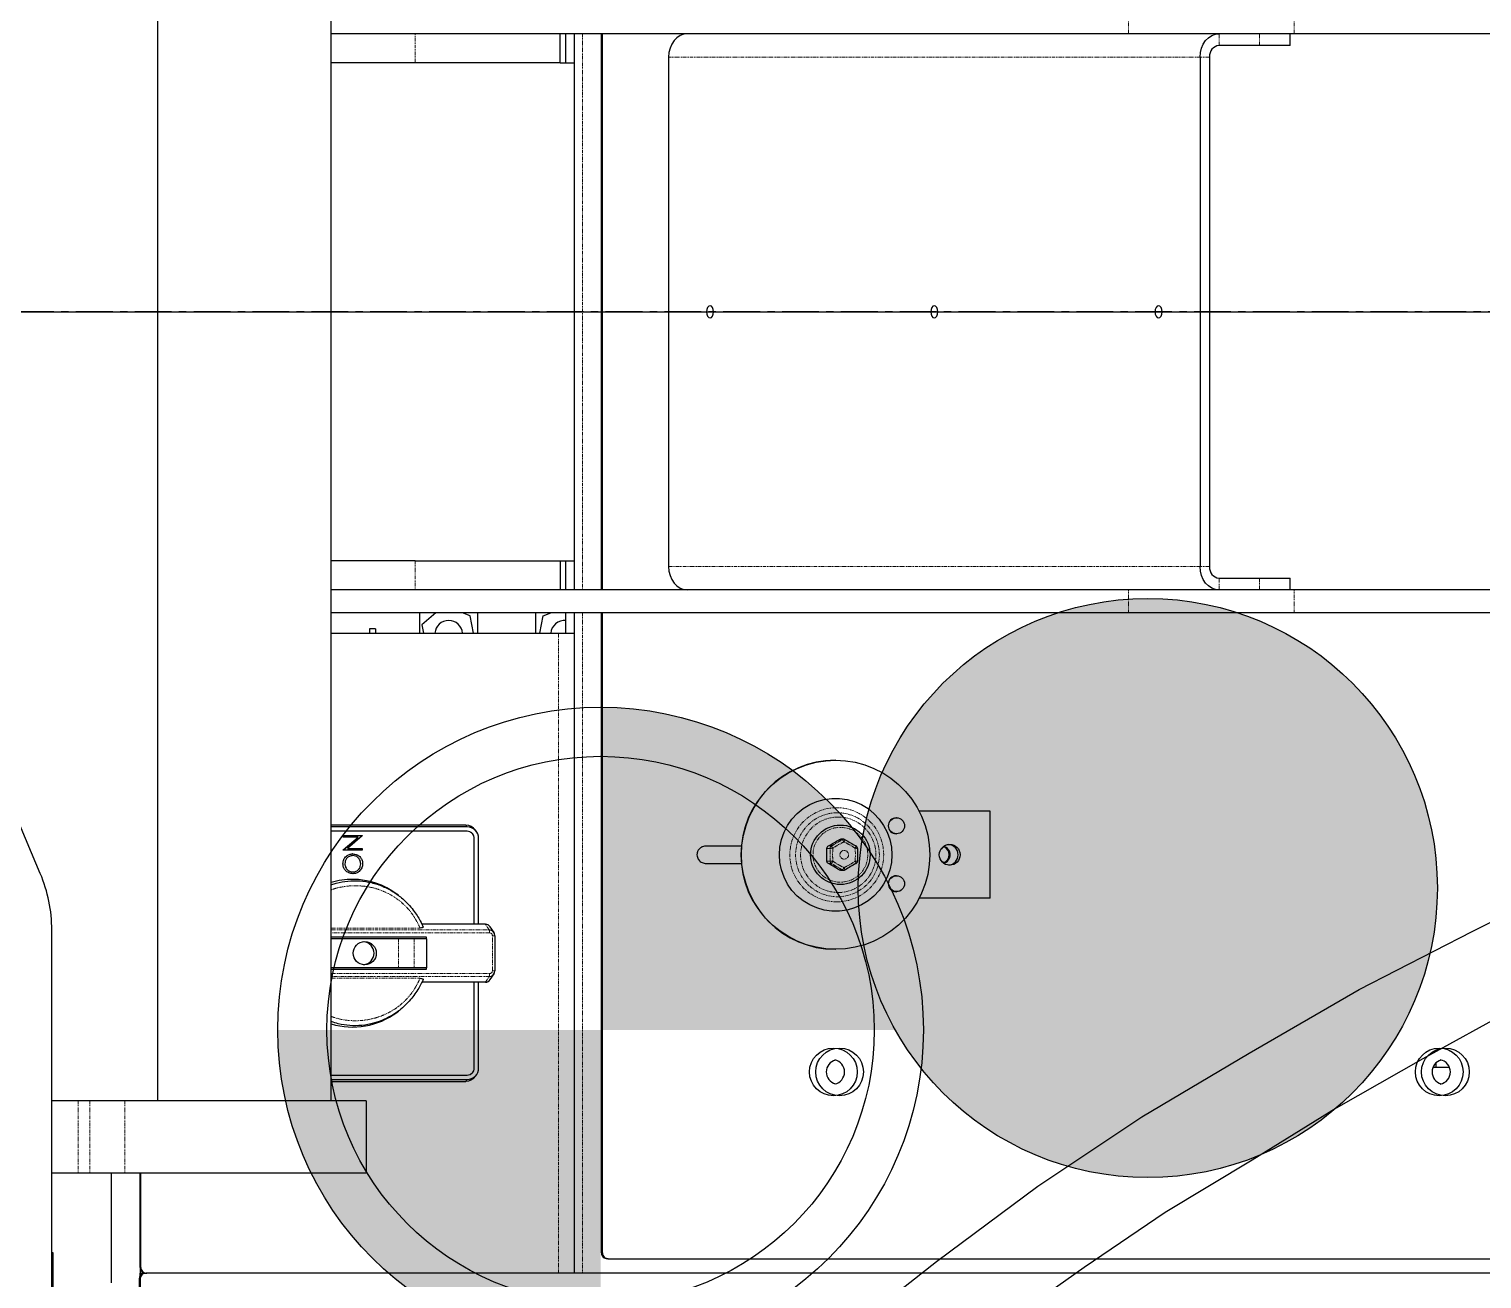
# Model space of a CAD drawing. Header units: millimetres. Extents: x -18594 to 273470, y -238787 to 48452.
# Drawn here: x 173845 to 174346, y -30452 to -30020 of the extents above; entities that cross this region are included whole.
import ezdxf

# ---------------------------------------------------------------- set-up
doc = ezdxf.new("R2010")
doc.units = ezdxf.units.MM
doc.linetypes.add('Xref AGV layout$0$CENTERX2', pattern=[20.32, 12.7, -2.54, 2.54, -2.54])
doc.linetypes.add('Xref AGV layout$0$PHANTOM', pattern=[2.5, 1.25, -0.25, 0.25, -0.25, 0.25, -0.25])
doc.layers.add('AM_BOR', color=4, linetype='Continuous', lineweight=25)
doc.layers.add('Xref AGV layout$0$ANNOTATION', color=5, linetype='Continuous')
for name, color, linetype, true_color in [('Xref AGV layout$0$Ndc8_F_ExtraFast', 5, 'Continuous', 0x0000ff), ('Xref AGV layout$0$Ndc8_F_TurnRightModerate', 5, 'Continuous', 0x0000ff), ('Xref AGV layout$0$Ndc8_Point', 7, 'Continuous', 0x000080), ('Xref AGV layout$0$Ndc8_R_TurnLeftModerate', 1, 'Continuous', 0xff0000)]:
    doc.layers.add(name, color=color, linetype=linetype, true_color=true_color)

# ---------------------------------------------------------------- blocks, each defined once
blk = doc.blocks.new('Xref AGV layout$0$SW_DOWELSYMBOL_0')
at = {"linetype": 'Continuous', "lineweight": 18}
h = blk.add_hatch(color=0, dxfattribs=at)
edge = h.paths.add_edge_path(flags=0)
edge.add_arc((0, 0), 111.46, 0, 90)
edge.add_line((0, 111.46), (0, 0))
edge.add_line((0, 0), (111.46, 0))
h = blk.add_hatch(color=0, dxfattribs=at)
edge = h.paths.add_edge_path(flags=0)
edge.add_arc((0, 0), 111.46, 180, 270)
edge.add_line((0, -111.46), (0, 0))
edge.add_line((0, 0), (-111.46, 0))
at = {"layer": 'Xref AGV layout$0$ANNOTATION', "color": 0}
blk.add_circle((0, 0), 111.46, dxfattribs=at)
blk = doc.blocks.new('Xref AGV layout$0$A$C6D3E55E3')
at = {"color": 7, "linetype": 'Continuous', "lineweight": 25}
for p, q in [((2153.25, 1394.32), (2153.25, 849.32)), ((2213.25, 849.32), (2213.25, 1394.32)), ((2488.52, 1217.82), (2213.25, 1217.82)), ((2292.25, 1207.82), (2292.25, 1217.82)), ((2294.25, 1207.82), (2294.25, 1217.82)), ((2297.25, 1207.82), (2297.25, 1217.82)), ((2306.57, 1025.82), (2306.57, 1217.82)), ((2306.92, 1025.82), (2306.92, 1217.82)), ((2545.78, 1217.82), (2488.52, 1217.82)), ((2544.4, 1213.82), (2544.4, 1217.82)), ((3102.12, 1217.82), (2545.78, 1217.82)), ((2329.72, 1209.82), (2329.72, 1033.82)), ((2513.27, 1209.82), (2513.27, 1033.82)), ((2516.54, 1209.82), (2516.54, 1033.82)), ((2533.74, 1213.82), (2519.82, 1213.82)), ((2544.4, 1213.82), (2533.74, 1213.82)), ((2242.25, 1207.82), (2213.25, 1207.82)), ((2292.25, 1207.82), (2242.25, 1207.82)), ((2292.25, 1207.82), (2297.25, 1207.82)), ((2297.25, 1035.82), (2297.25, 1207.82)), ((2242.25, 1035.82), (2213.25, 1035.82)), ((2242.25, 1035.82), (2292.25, 1035.82)), ((2292.25, 1035.82), (2297.25, 1035.82)), ((2292.25, 1035.82), (2292.25, 1025.82)), ((2294.25, 1025.82), (2294.25, 1035.82)), ((2297.25, 1025.82), (2297.25, 1035.82)), ((2519.82, 1029.82), (2533.74, 1029.82)), ((2533.74, 1029.82), (2544.4, 1029.82)), ((2544.4, 1025.82), (2544.4, 1029.82)), ((2488.52, 1025.82), (2213.25, 1025.82)), ((2545.78, 1025.82), (2488.52, 1025.82)), ((3102.12, 1025.82), (2545.78, 1025.82)), ((2488.52, 1017.82), (2213.25, 1017.82)), ((2243.81, 1010.82), (2243.81, 1017.82)), ((2249.32, 1017.82), (2244.55, 1013.7)), ((2244.55, 1013.7), (2245.1, 1010.82)), ((2261.25, 1016.88), (2258.54, 1017.82)), ((2262.4, 1010.82), (2261.25, 1016.88)), ((2263.81, 1010.82), (2263.81, 1017.82)), ((2283.81, 1017.82), (2283.81, 1010.82)), ((2285.23, 1010.82), (2286.38, 1016.88)), ((2286.38, 1016.88), (2289.08, 1017.82)), ((2294.25, 1010.82), (2294.25, 1017.82)), ((2297.25, 1010.82), (2297.25, 1017.82)), ((2306.57, 796.82), (2306.57, 1017.82)), ((2306.92, 796.82), (2306.92, 1017.82)), ((2545.78, 1017.82), (2488.52, 1017.82)), ((3102.12, 1017.82), (2545.78, 1017.82)), ((2213.25, 1010.82), (2291.77, 1010.82)), ((2226.51, 1012.34), (2226.51, 1010.82)), ((2228.51, 1012.34), (2226.51, 1012.34)), ((2228.51, 1012.34), (2228.51, 1010.82)), ((2291.77, 1010.82), (2297.25, 1010.82)), ((2297.25, 789.82), (2297.25, 1010.82)), ((2112.77, 927.84), (2090.72, 979.79)), ((2387.4, 966.97), (2387.26, 966.97)), ((2440.75, 949.32), (2416.29, 949.32)), ((2440.75, 919.32), (2440.75, 949.32)), ((2259.74, 944.57), (2213.25, 944.57)), ((2260.16, 943.94), (2213.25, 943.94)), ((2408.45, 947.07), (2408.32, 947.07)), ((2260.16, 942.44), (2213.25, 942.44)), ((2217.41, 940.37), (2217.41, 940.96)), ((2217.45, 940.96), (2217.41, 940.96)), ((2217.41, 936.08), (2222.5, 940.37)), ((2217.45, 940.37), (2217.41, 940.37)), ((2217.45, 940.37), (2217.45, 940.96)), ((2217.45, 940.96), (2223.92, 940.96)), ((2217.45, 936.08), (2222.55, 940.37)), ((2222.55, 940.37), (2217.45, 940.37)), ((2223.92, 940.82), (2218.84, 936.54)), ((2223.92, 940.96), (2223.92, 940.82)), ((2262.6, 910.34), (2262.6, 939.95)), ((2262.65, 910.34), (2262.65, 939.95)), ((2263.47, 942.17), (2263.05, 942.8)), ((2264.14, 910.34), (2264.14, 939.95)), ((2390.21, 939.65), (2389.13, 939.65)), ((2408.32, 941.57), (2408.45, 941.57)), ((2217.45, 936.08), (2217.41, 936.08)), ((2217.41, 935.96), (2217.41, 936.08)), ((2217.45, 935.96), (2217.41, 935.96)), ((2217.45, 935.96), (2217.45, 936.08)), ((2223.92, 935.96), (2217.45, 935.96)), ((2218.84, 936.54), (2223.92, 936.54)), ((2220.68, 934.62), (2220.64, 934.62)), ((2223.92, 936.54), (2223.92, 935.96)), ((2394.45, 937.35), (2394.44, 937.35)), ((2394.95, 936.49), (2394.94, 936.49)), ((2217.28, 931.16), (2217.24, 931.16)), ((2223.43, 931.19), (2223.38, 931.19)), ((2389.13, 928.99), (2390.21, 928.99)), ((2394.44, 931.29), (2394.45, 931.29)), ((2394.94, 932.16), (2394.95, 932.15)), ((2220.71, 927.79), (2220.67, 927.79)), ((2408.45, 927.07), (2408.32, 927.07)), ((2236.42, 920.32), (2235.86, 920.74)), ((2408.32, 921.57), (2408.45, 921.57)), ((2440.75, 919.32), (2416.29, 919.32)), ((2116.75, 771.82), (2116.75, 908.3)), ((2266.49, 910.34), (2244.52, 910.34)), ((2269.45, 907.49), (2268.14, 909.45)), ((2246.13, 905.82), (2213.25, 905.82)), ((2236.47, 905.32), (2213.25, 905.32)), ((2241.9, 905.32), (2236.47, 905.32)), ((2246.13, 905.32), (2241.9, 905.32)), ((2246.13, 905.32), (2246.13, 905.82)), ((2246.13, 905.32), (2246.13, 895.32)), ((2269.79, 894.27), (2269.79, 906.37)), ((2387.26, 901.67), (2387.4, 901.67)), ((2236.47, 895.32), (2213.25, 895.32)), ((2213.25, 894.82), (2246.13, 894.82)), ((2241.9, 895.32), (2236.47, 895.32)), ((2246.13, 895.32), (2241.9, 895.32)), ((2246.13, 894.82), (2246.13, 895.32)), ((2268.14, 891.19), (2269.45, 893.16)), ((2266.49, 890.3), (2244.54, 890.3)), ((2262.6, 860.7), (2262.6, 890.3)), ((2262.65, 860.7), (2262.65, 890.3)), ((2264.14, 860.7), (2264.14, 890.3)), ((2235.86, 879.9), (2236.42, 880.33)), ((2213.25, 858.2), (2260.16, 858.2)), ((2263.05, 857.84), (2263.47, 858.47)), ((2599.43, 860.82), (2593.63, 860.82)), ((2594.65, 862.38), (2594.65, 860.82)), ((2213.25, 856.7), (2260.16, 856.7)), ((2213.25, 856.07), (2259.74, 856.07)), ((2125.82, 849.32), (2116.75, 849.32)), ((2129.83, 849.32), (2125.82, 849.32)), ((2142.02, 849.32), (2129.83, 849.32)), ((2225.25, 849.32), (2142.02, 849.32)), ((2225.25, 849.32), (2225.25, 824.32)), ((2125.82, 824.32), (2116.75, 824.32)), ((2129.83, 824.32), (2125.82, 824.32)), ((2142.02, 824.32), (2129.83, 824.32)), ((2137.25, 824.32), (2137.25, 786.47)), ((2225.25, 824.32), (2142.02, 824.32)), ((2147.25, 791.82), (2147.25, 824.32)), ((2147.51, 791.82), (2147.51, 824.32)), ((2117.25, 796.82), (2116.75, 796.82)), ((2117.25, 776.82), (2117.25, 796.82)), ((2308.91, 794.82), (2308.56, 794.82)), ((2308.91, 794.82), (3140.91, 794.82)), ((2146.9, 787.82), (2146.9, 764.22)), ((2147.25, 791.82), (2147.25, 789.82)), ((2147.25, 789.82), (2148.92, 789.82)), ((2147.25, 788.95), (2147.25, 789.82)), ((2147.25, 787.82), (2147.25, 764.22)), ((2148.92, 789.82), (2149.24, 789.82)), ((3140.26, 789.82), (2149.24, 789.82)), ((2291.77, 789.82), (2149.5, 789.82))]:
    blk.add_line(p, q, dxfattribs=at)
at = {"color": 8, "linetype": 'Xref AGV layout$0$PHANTOM', "lineweight": 18}
for p, q in [((2488.52, 1217.82), (2488.52, 1225.82)), ((2545.78, 1217.82), (2545.78, 1225.82)), ((2242.25, 1207.82), (2242.25, 1217.82)), ((2299.99, 1217.82), (2299.99, 1025.82)), ((2519.82, 1213.82), (2519.82, 1217.82)), ((2533.74, 1213.82), (2533.74, 1217.82)), ((2513.27, 1209.82), (2329.72, 1209.82)), ((2516.54, 1209.82), (2513.27, 1209.82)), ((2242.25, 1035.82), (2242.25, 1025.82)), ((2329.72, 1033.82), (2513.27, 1033.82)), ((2516.54, 1033.82), (2513.27, 1033.82)), ((2519.82, 1029.82), (2519.82, 1025.82)), ((2533.74, 1025.82), (2533.74, 1029.82)), ((2488.52, 1017.82), (2488.52, 1025.82)), ((2545.78, 1017.82), (2545.78, 1025.82)), ((2299.99, 1017.82), (2299.99, 789.82)), ((2291.77, 1010.82), (2291.77, 789.82)), ((2260.16, 943.94), (2259.74, 944.57)), ((2262.6, 939.95), (2262.65, 939.95)), ((2389.71, 939.52), (2388.63, 939.52)), ((2385.48, 936.49), (2384.4, 936.49)), ((2384.9, 937.35), (2385.98, 937.35)), ((2384.4, 932.16), (2385.48, 932.16)), ((2385.98, 931.29), (2384.9, 931.29)), ((2388.63, 929.13), (2389.71, 929.13)), ((2213.25, 908.97), (2243.96, 908.97)), ((2213.25, 908.37), (2267.8, 908.37)), ((2267.8, 908.37), (2266.49, 910.34)), ((2267.88, 907.37), (2213.25, 907.37)), ((2236.47, 905.32), (2236.47, 895.32)), ((2241.9, 905.32), (2241.9, 895.32)), ((2268.88, 894.27), (2268.88, 906.37)), ((2268.88, 906.37), (2269.79, 906.37)), ((2213.25, 893.27), (2267.88, 893.27)), ((2268.88, 894.27), (2269.79, 894.27)), ((2267.8, 892.27), (2213.25, 892.27)), ((2213.25, 891.67), (2243.96, 891.67)), ((2266.49, 890.3), (2267.8, 892.27)), ((2262.6, 860.7), (2262.65, 860.7)), ((2259.74, 856.07), (2260.16, 856.7)), ((2125.82, 849.32), (2125.82, 824.32)), ((2129.83, 849.32), (2129.83, 824.32)), ((2142.02, 849.32), (2142.02, 824.32)), ((2306.57, 796.82), (2306.92, 796.82)), ((2147.25, 787.82), (2146.9, 787.82)), ((2147.25, 791.82), (2147.51, 791.82))]:
    blk.add_line(p, q, dxfattribs=at)
at = {"color": 7, "linetype": 'Continuous', "lineweight": 25, "flags": 128}
for points in [[(2336.27, 1217.82), (2335, 1217.67), (2333.77, 1217.21), (2332.63, 1216.47), (2331.64, 1215.48), (2330.83, 1214.27), (2330.22, 1212.88), (2329.85, 1211.38), (2329.72, 1209.82)], [(2513.27, 1209.82), (2513.39, 1211.38), (2513.76, 1212.88), (2514.37, 1214.27), (2515.18, 1215.48), (2516.18, 1216.47), (2517.31, 1217.21), (2518.54, 1217.67), (2519.82, 1217.82)], [(2344.06, 1123.92), (2343.6, 1123.76), (2343.21, 1123.31), (2342.95, 1122.63), (2342.86, 1121.82), (2342.95, 1121.02), (2343.21, 1120.34), (2343.6, 1119.88), (2344.06, 1119.72), (2344.52, 1119.88), (2344.91, 1120.34), (2345.17, 1121.02), (2345.26, 1121.82), (2345.17, 1122.63), (2344.91, 1123.31), (2344.52, 1123.76), (2344.06, 1123.92)], [(2421.49, 1123.92), (2421.03, 1123.76), (2420.64, 1123.31), (2420.38, 1122.63), (2420.29, 1121.82), (2420.38, 1121.02), (2420.64, 1120.34), (2421.03, 1119.88), (2421.49, 1119.72), (2421.95, 1119.88), (2422.34, 1120.34), (2422.61, 1121.02), (2422.7, 1121.82), (2422.61, 1122.63), (2422.34, 1123.31), (2421.95, 1123.76), (2421.49, 1123.92)], [(2498.93, 1123.92), (2498.46, 1123.76), (2498.07, 1123.31), (2497.81, 1122.63), (2497.72, 1121.82), (2497.81, 1121.02), (2498.07, 1120.34), (2498.46, 1119.88), (2498.93, 1119.72), (2499.39, 1119.88), (2499.78, 1120.34), (2500.04, 1121.02), (2500.13, 1121.82), (2500.04, 1122.63), (2499.78, 1123.31), (2499.39, 1123.76), (2498.93, 1123.92)], [(2329.72, 1033.82), (2329.85, 1032.26), (2330.22, 1030.76), (2330.83, 1029.38), (2331.64, 1028.17), (2332.63, 1027.17), (2333.77, 1026.43), (2335, 1025.98), (2336.27, 1025.82)], [(2519.82, 1025.82), (2518.54, 1025.98), (2517.31, 1026.43), (2516.18, 1027.17), (2515.18, 1028.17), (2514.37, 1029.38), (2513.76, 1030.76), (2513.39, 1032.26), (2513.27, 1033.82)], [(2419.93, 934.32), (2419.75, 930.91), (2419.22, 927.53), (2418.34, 924.23), (2417.12, 921.04), (2415.57, 918), (2413.72, 915.13), (2411.57, 912.47), (2409.17, 910.06), (2406.52, 907.91), (2403.67, 906.05), (2400.63, 904.49), (2397.45, 903.27), (2394.17, 902.39), (2390.8, 901.85), (2387.4, 901.67), (2384, 901.85), (2380.64, 902.39), (2377.35, 903.27), (2374.17, 904.49), (2371.14, 906.05), (2368.29, 907.91), (2365.64, 910.06), (2363.23, 912.47), (2361.09, 915.13), (2359.24, 918), (2357.69, 921.04), (2356.47, 924.23), (2355.59, 927.53), (2355.06, 930.91), (2354.88, 934.32), (2355.06, 937.73), (2355.59, 941.11), (2356.47, 944.41), (2357.69, 947.6), (2359.24, 950.65), (2361.09, 953.51), (2363.23, 956.17), (2365.64, 958.59), (2368.29, 960.74), (2371.14, 962.6), (2374.17, 964.15), (2377.35, 965.37), (2380.64, 966.26), (2384, 966.79), (2387.4, 966.97), (2390.8, 966.79), (2394.17, 966.26), (2397.45, 965.37), (2400.63, 964.15), (2403.67, 962.6), (2406.52, 960.74), (2409.17, 958.59), (2411.57, 956.17), (2413.72, 953.51), (2415.57, 950.65), (2417.12, 947.6), (2418.34, 944.41), (2419.22, 941.11), (2419.75, 937.73), (2419.93, 934.32)], [(2406.83, 934.32), (2406.65, 931.67), (2406.11, 929.06), (2405.22, 926.55), (2404, 924.19), (2402.47, 922.02), (2400.66, 920.07), (2398.61, 918.39), (2396.34, 917.01), (2393.91, 915.95), (2391.36, 915.23), (2388.73, 914.87), (2386.08, 914.87), (2383.45, 915.23), (2380.9, 915.95), (2378.47, 917.01), (2376.2, 918.39), (2374.14, 920.07), (2372.33, 922.02), (2370.81, 924.19), (2369.59, 926.55), (2368.7, 929.06), (2368.16, 931.67), (2367.98, 934.32), (2368.16, 936.98), (2368.7, 939.58), (2369.59, 942.09), (2370.81, 944.45), (2372.33, 946.63), (2374.14, 948.57), (2376.2, 950.25), (2378.47, 951.64), (2380.9, 952.7), (2383.45, 953.41), (2386.08, 953.78), (2388.73, 953.78), (2391.36, 953.41), (2393.91, 952.7), (2396.34, 951.64), (2398.61, 950.25), (2400.66, 948.57), (2402.47, 946.63), (2404, 944.45), (2405.22, 942.09), (2406.11, 939.58), (2406.65, 936.98), (2406.83, 934.32)], [(2384.9, 937.35), (2385.37, 937.62), (2385.84, 937.89), (2386.3, 938.17), (2386.77, 938.44), (2387.24, 938.71), (2387.7, 938.98), (2388.17, 939.25), (2388.63, 939.52)], [(2384.4, 932.16), (2384.4, 932.7), (2384.4, 933.24), (2384.4, 933.78), (2384.4, 934.32), (2384.4, 934.86), (2384.4, 935.4), (2384.4, 935.95), (2384.4, 936.49)], [(2388.63, 929.13), (2388.17, 929.4), (2387.7, 929.67), (2387.24, 929.94), (2386.77, 930.21), (2386.3, 930.48), (2385.84, 930.75), (2385.37, 931.02), (2384.9, 931.29)]]:
    blk.add_lwpolyline(points, dxfattribs=at)
at = {"color": 7, "linetype": 'Continuous', "lineweight": 25}
for centre, radius in [((2389.05, 934.32), 10.27), ((2408.46, 944.33), 2.75), ((2426.81, 934.32), 3.6), ((2408.46, 924.33), 2.75), ((2224.82, 900.33), 3.99), ((2386.63, 859.32), 8.24), ((2388.77, 859.32), 8.24), ((2595.84, 859.32), 8.24), ((2597.96, 859.32), 8.24)]:
    blk.add_circle(centre, radius, dxfattribs=at)
at = {"color": 8, "linetype": 'Xref AGV layout$0$PHANTOM', "lineweight": 18}
for centre, radius in [((2389.06, 934.32), 9.46), ((2390.39, 934.32), 1.5)]:
    blk.add_circle(centre, radius, dxfattribs=at)
at = {"color": 7, "linetype": 'Continuous', "lineweight": 25}
for centre, radius, start, end in [((2520.22, 1210.15), 3.69, 96.2438, 185.1112), ((2520.22, 1033.49), 3.69, 174.8888, 263.7562), ((2253.81, 1010.47), 4.77, 4.2388, 175.7612), ((2293.81, 1010.47), 4.77, 84.7817, 175.7612), ((2387.36, 934.32), 32.65, 90.1707, 269.8293), ((2408.33, 944.33), 2.74, 90.0999, 180.12), ((2408.33, 944.32), 2.74, 179.862, 269.9177), ((2390.21, 938.65), 1, 60.07, 90), ((2393.95, 936.49), 1, 0.3307, 59.7374), ((2426.11, 934.33), 2.99, 111.0754, 145.3924), ((2423.96, 934.32), 3, 284.1422, 75.8578), ((2423.61, 934.32), 3, 294.6707, 65.3293), ((2426.09, 934.32), 3.6, 275.7609, 84.2391), ((2390.21, 929.99), 1, 270, 299.93), ((2393.95, 932.16), 1, 300.2626, 359.6693), ((2426.11, 934.31), 2.99, 214.6076, 248.9246), ((2066.75, 908.3), 50, 0, 23), ((2220.64, 900.51), 25.32, 90.0016, 106.9853), ((2220.64, 900.48), 25.34, 53.0817, 89.9872), ((2408.33, 924.33), 2.74, 90.1001, 180.1199), ((2408.33, 924.32), 2.74, 179.8609, 269.9189), ((2224.03, 900.32), 4, 275.8109, 84.1891), ((2220.64, 900.15), 25.33, 253.0231, 306.9282), ((2388.41, 859.33), 4.25, 104.7048, 180.0786), ((2386.25, 859.32), 4.25, 282.1326, 77.8674), ((2597.6, 859.33), 4.25, 104.6571, 180.0794), ((2595.45, 859.32), 4.25, 279.9845, 80.0155), ((2388.41, 859.32), 4.25, 179.9067, 255.3099), ((2597.6, 859.32), 4.25, 179.907, 255.3561), ((2308.56, 796.82), 2, 179.8902, 269.8912), ((2308.91, 796.82), 2, 179.8902, 269.8912), ((2148.9, 787.83), 2, 90.1103, 180.1082), ((2149.24, 791.82), 2, 179.8909, 269.8914), ((2149.24, 787.83), 2, 90.1103, 180.1082), ((2149.51, 791.82), 2, 179.8909, 269.8914)]:
    blk.add_arc(centre, radius, start, end, dxfattribs=at)
at = {"color": 8, "linetype": 'Xref AGV layout$0$PHANTOM', "lineweight": 18}
for centre, radius, start, end in [((2387.85, 934.32), 16.26, 90.1731, 269.8269), ((2388.1, 934.32), 14.51, 90.1773, 269.8227), ((2387.75, 934.32), 16.26, 270.1731, 89.8269), ((2388.01, 934.32), 14.51, 270.1773, 89.8227), ((2388.36, 934.32), 13.04, 90.1723, 269.8277), ((2388.28, 934.32), 13.04, 270.1723, 89.8277), ((2390.21, 938.66), 0.993, 90.0074, 120.1038), ((2388.56, 938), 1.9, 24.1963, 52.8021), ((2373.91, 948.45), 19.02, 329.4757, 332.0162), ((2386.48, 936.49), 1, 120.1503, 180.0398), ((2386.27, 932.03), 4.53, 87.6912, 100.0206), ((2364.67, 924.25), 25.01, 29.4582, 31.5871), ((2392.97, 937.46), 1.48, 322.3553, 355.9057), ((2394.35, 933.88), 2.68, 77.113, 94.3671), ((2386.27, 936.62), 4.53, 259.9794, 272.3088), ((2386.48, 932.16), 1, 179.9602, 239.8497), ((2364.67, 944.39), 25.01, 328.4129, 330.5418), ((2388.56, 930.64), 1.9, 307.1979, 335.8037), ((2390.21, 929.99), 0.993, 239.8962, 269.9926), ((2373.91, 920.2), 19.02, 27.9838, 30.5243), ((2394.35, 934.76), 2.68, 265.6329, 282.887), ((2392.97, 931.19), 1.48, 4.0943, 37.6447), ((2264.59, 907.6), 3.3, 355.9856, 13.4701), ((2264.59, 893.04), 3.3, 346.53, 4.0145)]:
    blk.add_arc(centre, radius, start, end, dxfattribs=at)
at = {"color": 7, "linetype": 'Continuous', "lineweight": 25}
for centre, major_axis, ratio, start_param, end_param in [((2259.73, 940.57), (1.23, 3.81), 0.995317, 5.614287, 6.593311), ((2260.15, 939.94), (1.23, 3.81), 0.995317, 5.025254, 6.593311), ((2266.48, 908.34), (0.61, 1.91), 0.995317, 5.614287, 6.593311), ((2267.79, 906.37), (0.94, 1.76), 0.997256, 5.203546, 6.771604), ((2267.79, 894.27), (-0.94, 1.76), 0.997256, 2.653174, 4.221232), ((2266.48, 892.31), (-0.61, 1.91), 0.995317, 2.831466, 3.810491), ((2260.15, 860.71), (-1.23, 3.81), 0.995317, 2.831466, 4.399524), ((2259.73, 860.08), (-1.23, 3.81), 0.995317, 2.831466, 3.810491)]:
    blk.add_ellipse(centre, major_axis=major_axis, ratio=ratio, start_param=start_param, end_param=end_param, dxfattribs=at)
at = {"color": 8, "linetype": 'Xref AGV layout$0$PHANTOM', "lineweight": 18}
for centre, major_axis, start_param, end_param in [((2267.88, 906.37), (0.307, 0.954), 5.025254, 6.593311), ((2267.88, 894.27), (-0.307, 0.954), 2.831466, 4.399524)]:
    blk.add_ellipse(centre, major_axis=major_axis, ratio=0.995317, start_param=start_param, end_param=end_param, dxfattribs=at)
at = {"color": 7, "linetype": 'Continuous', "lineweight": 25}
for points, knots in [([(2262.6, 939.95), (2262.57, 940.28), (2262.49, 940.93), (2261.92, 941.75), (2261.1, 942.33), (2260.44, 942.41), (2260.12, 942.44)], [0, 0, 0, 0, 0.250001, 0.499769, 0.749434, 1, 1, 1, 1]), ([(2262.65, 939.95), (2262.61, 940.28), (2262.54, 940.93), (2261.96, 941.75), (2261.14, 942.33), (2260.49, 942.41), (2260.16, 942.44)], [0, 0, 0, 0, 0.250001, 0.499771, 0.749437, 1, 1, 1, 1]), ([(2388.63, 939.52), (2388.74, 939.57), (2388.89, 939.65), (2389.07, 939.64), (2389.13, 939.64)], [0, 0, 0, 0, 0.642703, 1, 1, 1, 1]), ([(2390.71, 939.52), (2391.34, 939.16), (2392.59, 938.44), (2393.83, 937.71), (2394.44, 937.35)], [0, 0, 0, 0, 0.500001, 1, 1, 1, 1]), ([(2217.28, 931.16), (2217.34, 931.67), (2217.44, 932.69), (2218.36, 933.83), (2219.49, 934.52), (2220.29, 934.59), (2220.68, 934.62)], [0, 0, 0, 0, 0.279767, 0.55936, 0.779572, 1, 1, 1, 1]), ([(2220.68, 934.04), (2220.27, 933.99), (2219.45, 933.89), (2218.56, 933.1), (2218.04, 932.16), (2217.98, 931.52), (2217.95, 931.19)], [0, 0, 0, 0, 0.2794677, 0.558869, 0.7795175, 1, 1, 1, 1]), ([(2220.68, 934.62), (2221.19, 934.56), (2222.19, 934.45), (2223.31, 933.52), (2223.99, 932.4), (2224.06, 931.61), (2224.09, 931.22)], [0, 0, 0, 0, 0.279632, 0.559342, 0.779598, 1, 1, 1, 1]), ([(2223.43, 931.19), (2223.38, 931.6), (2223.29, 932.43), (2222.58, 933.39), (2221.65, 933.95), (2221.01, 934.01), (2220.68, 934.04)], [0, 0, 0, 0, 0.279829, 0.559388, 0.779653, 1, 1, 1, 1]), ([(2342.68, 937.32), (2342.28, 937.29), (2341.49, 937.21), (2340.48, 936.59), (2339.93, 935.87), (2339.69, 935.28), (2339.53, 934.66), (2339.52, 933.93), (2339.76, 933.14), (2340.12, 932.51), (2340.65, 931.98), (2341.3, 931.59), (2341.99, 931.36), (2342.46, 931.33), (2342.68, 931.32)], [0, 0, 0, 0, 0.132475, 0.26047, 0.367664, 0.409615, 0.449081, 0.556946, 0.624875, 0.699336, 0.777187, 0.85502, 0.929922, 1, 1, 1, 1]), ([(2355.04, 937.32), (2354.3, 937.32), (2352.49, 937.32), (2349.78, 937.32), (2347.08, 937.32), (2344.89, 937.32), (2343.36, 937.32), (2342.55, 937.32), (2342.63, 937.32), (2342.65, 937.32)], [0, 0, 0, 0, 0.125065, 0.30652, 0.47682, 0.637239, 0.789338, 0.935487, 1, 1, 1, 1]), ([(2384.4, 936.49), (2384.41, 936.6), (2384.43, 936.82), (2384.61, 937.14), (2384.8, 937.28), (2384.9, 937.35)], [0, 0, 0, 0, 0.321525, 0.643079, 1, 1, 1, 1]), ([(2220.71, 927.79), (2220.22, 927.85), (2219.22, 927.97), (2218.08, 928.86), (2217.4, 929.98), (2217.32, 930.77), (2217.28, 931.16)], [0, 0, 0, 0, 0.279731, 0.559327, 0.77968, 1, 1, 1, 1]), ([(2217.95, 931.19), (2218, 930.78), (2218.11, 929.96), (2218.83, 929.02), (2219.74, 928.46), (2220.39, 928.4), (2220.71, 928.37)], [0, 0, 0, 0, 0.279628, 0.559351, 0.779629, 1, 1, 1, 1]), ([(2224.09, 931.22), (2224.03, 930.71), (2223.92, 929.7), (2223.01, 928.58), (2221.9, 927.89), (2221.11, 927.82), (2220.71, 927.79)], [0, 0, 0, 0, 0.279663, 0.559354, 0.779636, 1, 1, 1, 1]), ([(2220.71, 928.37), (2221.12, 928.42), (2221.94, 928.52), (2222.82, 929.31), (2223.35, 930.23), (2223.4, 930.87), (2223.43, 931.19)], [0, 0, 0, 0, 0.279416, 0.559077, 0.779478, 1, 1, 1, 1]), ([(2342.65, 931.32), (2342.63, 931.32), (2342.55, 931.32), (2343.36, 931.32), (2344.89, 931.32), (2347.08, 931.32), (2349.78, 931.32), (2352.48, 931.32), (2354.29, 931.32), (2355.02, 931.32)], [0, 0, 0, 0, 0.064604, 0.210957, 0.36327, 0.523914, 0.694453, 0.876162, 1, 1, 1, 1]), ([(2384.9, 931.29), (2384.81, 931.36), (2384.63, 931.49), (2384.44, 931.8), (2384.41, 932.03), (2384.4, 932.16)], [0, 0, 0, 0, 0.321529, 0.643072, 1, 1, 1, 1]), ([(2389.13, 929.01), (2389.08, 929), (2388.91, 928.99), (2388.75, 929.07), (2388.63, 929.13)], [0, 0, 0, 0, 0.285733, 1, 1, 1, 1]), ([(2394.44, 931.29), (2393.83, 930.93), (2392.59, 930.21), (2391.34, 929.49), (2390.71, 929.13)], [0, 0, 0, 0, 0.499999, 1, 1, 1, 1]), ([(2213.25, 923.95), (2213.31, 923.98), (2213.87, 924.22), (2215.77, 924.73), (2218.98, 925.37), (2223.1, 925.42), (2227.2, 924.79), (2231.1, 923.51), (2234.75, 921.6), (2237.65, 919.43), (2239.91, 917.24), (2241.56, 915.26), (2242.92, 913.31), (2244.16, 911.17), (2244.71, 910.01), (2245.03, 909.32)], [0, 0, 0, 0, 0.005208, 0.044062, 0.141054, 0.240849, 0.337826, 0.437659, 0.532663, 0.63114, 0.697948, 0.766514, 0.831908, 0.899285, 1, 1, 1, 1]), ([(2245.03, 909.32), (2244.97, 909.25), (2244.87, 909.13), (2244.24, 909.02), (2243.97, 908.97), (2243.96, 908.97)], [0, 0, 0, 0, 0.580324, 0.996252, 1, 1, 1, 1]), ([(2245.03, 891.32), (2244.9, 891.04), (2244.55, 890.3), (2243.77, 888.76), (2242.58, 886.81), (2241.08, 884.77), (2239.34, 882.81), (2237.32, 880.97), (2235, 879.26), (2232.35, 877.76), (2229.9, 876.74), (2227.07, 875.88), (2223.82, 875.28), (2219.72, 875.24), (2216.12, 875.72), (2214.05, 876.47), (2213.25, 876.77)], [0, 0, 0, 0, 0.044359, 0.115126, 0.188461, 0.254595, 0.322662, 0.388456, 0.455691, 0.52997, 0.605759, 0.644576, 0.741475, 0.841175, 0.938059, 1, 1, 1, 1]), ([(2243.96, 891.67), (2243.97, 891.67), (2244.24, 891.62), (2244.87, 891.51), (2244.97, 891.39), (2245.03, 891.32)], [0, 0, 0, 0, 0.003748, 0.419676, 1, 1, 1, 1]), ([(2260.12, 858.2), (2260.44, 858.24), (2261.1, 858.31), (2261.92, 858.89), (2262.49, 859.71), (2262.57, 860.37), (2262.6, 860.7)], [0, 0, 0, 0, 0.249998, 0.499766, 0.749432, 1, 1, 1, 1]), ([(2260.16, 858.2), (2260.49, 858.24), (2261.14, 858.31), (2261.96, 858.89), (2262.54, 859.71), (2262.61, 860.37), (2262.65, 860.7)], [0, 0, 0, 0, 0.249998, 0.499765, 0.749431, 1, 1, 1, 1])]:
    blk.add_open_spline(points, degree=3, knots=knots, dxfattribs=at)
at = {"color": 8, "linetype": 'Xref AGV layout$0$PHANTOM', "lineweight": 18}
for points, knots in [([(2385.98, 937.35), (2386.6, 937.71), (2387.86, 938.44), (2389.09, 939.16), (2389.71, 939.52)], [0, 0, 0, 0, 0.499999, 1, 1, 1, 1]), ([(2390.3, 938.78), (2389.64, 938.45), (2388.32, 937.78), (2387.07, 936.96), (2386.45, 936.55)], [0, 0, 0, 0, 0.499999, 1, 1, 1, 1]), ([(2394.15, 936.55), (2393.53, 936.96), (2392.29, 937.78), (2390.96, 938.45), (2390.3, 938.78)], [0, 0, 0, 0, 0.500001, 1, 1, 1, 1]), ([(2389.71, 929.13), (2389.09, 929.49), (2387.86, 930.21), (2386.6, 930.93), (2385.98, 931.29)], [0, 0, 0, 0, 0.500001, 1, 1, 1, 1]), ([(2386.45, 932.09), (2387.07, 931.68), (2388.32, 930.87), (2389.64, 930.2), (2390.3, 929.86)], [0, 0, 0, 0, 0.500001, 1, 1, 1, 1]), ([(2390.3, 929.86), (2390.96, 930.2), (2392.29, 930.87), (2393.53, 931.68), (2394.15, 932.09)], [0, 0, 0, 0, 0.499999, 1, 1, 1, 1]), ([(2243.96, 908.97), (2243.96, 908.98), (2243.91, 909.04), (2243.78, 909.3), (2243.45, 910), (2242.96, 910.99), (2242.28, 912.22), (2241.34, 913.68), (2240.11, 915.3), (2238.58, 916.94), (2236.51, 918.75), (2233.83, 920.54), (2230.49, 922.11), (2226.9, 923.16), (2223.16, 923.68), (2219.37, 923.64), (2216.4, 923.14), (2214.36, 922.61), (2213.58, 922.3), (2213.25, 922.17)], [0, 0, 0, 0, 0.008047, 0.063573, 0.119083, 0.170847, 0.222593, 0.27665, 0.330703, 0.386074, 0.441493, 0.522531, 0.603725, 0.688219, 0.772754, 0.857652, 0.942538, 0.975825, 1, 1, 1, 1]), ([(2213.25, 878.47), (2214.23, 878.15), (2216.41, 877.42), (2219.96, 876.97), (2223.75, 877), (2226.74, 877.49), (2229.36, 878.2), (2231.61, 879.03), (2234.02, 880.26), (2236.18, 881.67), (2238.02, 883.18), (2239.64, 884.81), (2241, 886.48), (2242.1, 888.11), (2242.91, 889.56), (2243.47, 890.7), (2243.82, 891.44), (2243.92, 891.6), (2243.96, 891.67)], [0, 0, 0, 0, 0.070309, 0.155872, 0.239794, 0.325654, 0.358941, 0.422, 0.486144, 0.540731, 0.596451, 0.650372, 0.705958, 0.763773, 0.823823, 0.884087, 0.946415, 1, 1, 1, 1])]:
    blk.add_open_spline(points, degree=3, knots=knots, dxfattribs=at)
for points in [[(2385.48, 932.16), (2385.48, 932.88), (2385.49, 934.32), (2385.48, 935.77), (2385.48, 936.49)], [(2386.45, 936.55), (2386.41, 935.81), (2386.34, 934.32), (2386.41, 932.84), (2386.45, 932.09)], [(2394.15, 932.09), (2394.19, 932.84), (2394.28, 934.32), (2394.19, 935.81), (2394.15, 936.55)]]:
    blk.add_open_spline(points, degree=3, dxfattribs=at)
at = {"color": 7, "linetype": 'Continuous', "lineweight": 25}
blk.add_open_spline([(2394.94, 936.49), (2394.95, 935.77), (2394.95, 934.32), (2394.95, 932.88), (2394.94, 932.16)], degree=3, dxfattribs=at)
at = {"layer": 'Xref AGV layout$0$ANNOTATION', "linetype": 'Xref AGV layout$0$CENTERX2'}
blk.add_line((3438.28, 1121.82), (0, 1121.82), dxfattribs=at)
at = {"layer": 'Xref AGV layout$0$ANNOTATION', "color": 1}
blk.add_circle((2306.25, 873.82), 94.5, dxfattribs=at)
blk.add_blockref('Xref AGV layout$0$SW_DOWELSYMBOL_0', (2306.25, 873.82), dxfattribs=at)
blk = doc.blocks.new('Xref AGV layout$0$AGV single fwd')
at = {"rotation": 180}
blk.add_blockref('Xref AGV layout$0$A$C6D3E55E3', (37023.03, -236789.55), dxfattribs=at)
blk = doc.blocks.new('Xref AGV layout')
at = {"layer": 'Xref AGV layout$0$Ndc8_Point'}
h = blk.add_hatch(color=256, dxfattribs=at)
edge = h.paths.add_edge_path(flags=0)
edge.add_arc((174231, -30317), 100, 0, 360)
at = {"layer": 'Xref AGV layout$0$Ndc8_F_ExtraFast'}
blk.add_lwpolyline([(173382, -30118), (175782, -30118)], dxfattribs=at)
at = {"layer": 'Xref AGV layout$0$Ndc8_F_TurnRightModerate'}
blk.add_lwpolyline([(173913, -30730), (173934, -30694), (173956, -30658), (173980, -30624), (174006, -30591), (174006, -30591), (174033, -30559), (174062, -30529), (174093, -30500), (174125, -30472), (174158, -30446), (174193, -30420), (174229, -30396), (174266, -30374), (174304, -30352), (174343, -30332), (174383, -30312)], dxfattribs=at)
at = {"layer": 'Xref AGV layout$0$Ndc8_Point'}
blk.add_circle((174231, -30317), 100, dxfattribs=at)
at = {"layer": 'Xref AGV layout$0$Ndc8_R_TurnLeftModerate'}
blk.add_lwpolyline([(174357, -30359), (174326, -30376), (174296, -30393), (174267, -30411), (174267, -30411), (174237, -30429), (174209, -30448), (174181, -30468), (174153, -30489), (174127, -30511), (174100, -30533), (174075, -30556), (174051, -30580), (174027, -30605), (174004, -30631), (173983, -30657), (173962, -30685), (173942, -30713)], dxfattribs=at)
at = {"rotation": 180}
blk.add_blockref('Xref AGV layout$0$AGV single fwd', (208758.83, -268029.38), dxfattribs=at)

msp = doc.modelspace()

# ---------------------------------------------------------------- block references
at = {"layer": 'AM_BOR'}
msp.add_blockref('Xref AGV layout', (0, 0), dxfattribs=at)

doc.saveas('drawing.dxf')
